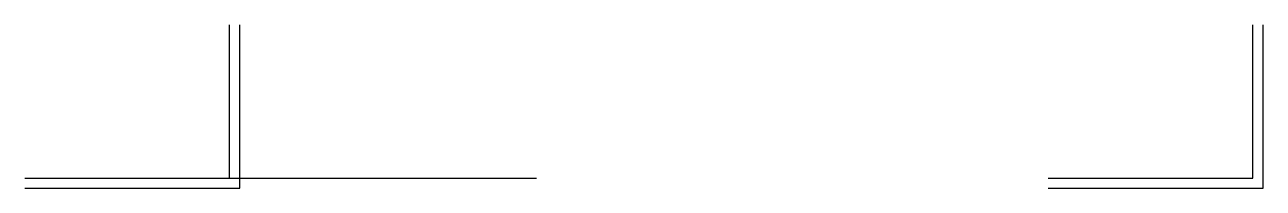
# Model space of a CAD drawing. Header units: millimetres. Extents: x 0 to 121, y -1 to 15.
import ezdxf

# ---------------------------------------------------------------- set-up
doc = ezdxf.new("R2010")
doc.units = ezdxf.units.MM

msp = doc.modelspace()

# ---------------------------------------------------------------- linework, layer by layer
for p, q in [((20, 0), (20, 15)), ((21, -1), (21, 15)), ((120, 0), (120, 15)), ((121, -1), (121, 15)), ((0, 0), (50, 0)), ((0, 0), (20, 0)), ((100, 0), (120, 0)), ((0, -1), (21, -1)), ((100, -1), (121, -1))]:
    msp.add_line(p, q)

doc.saveas('drawing.dxf')
